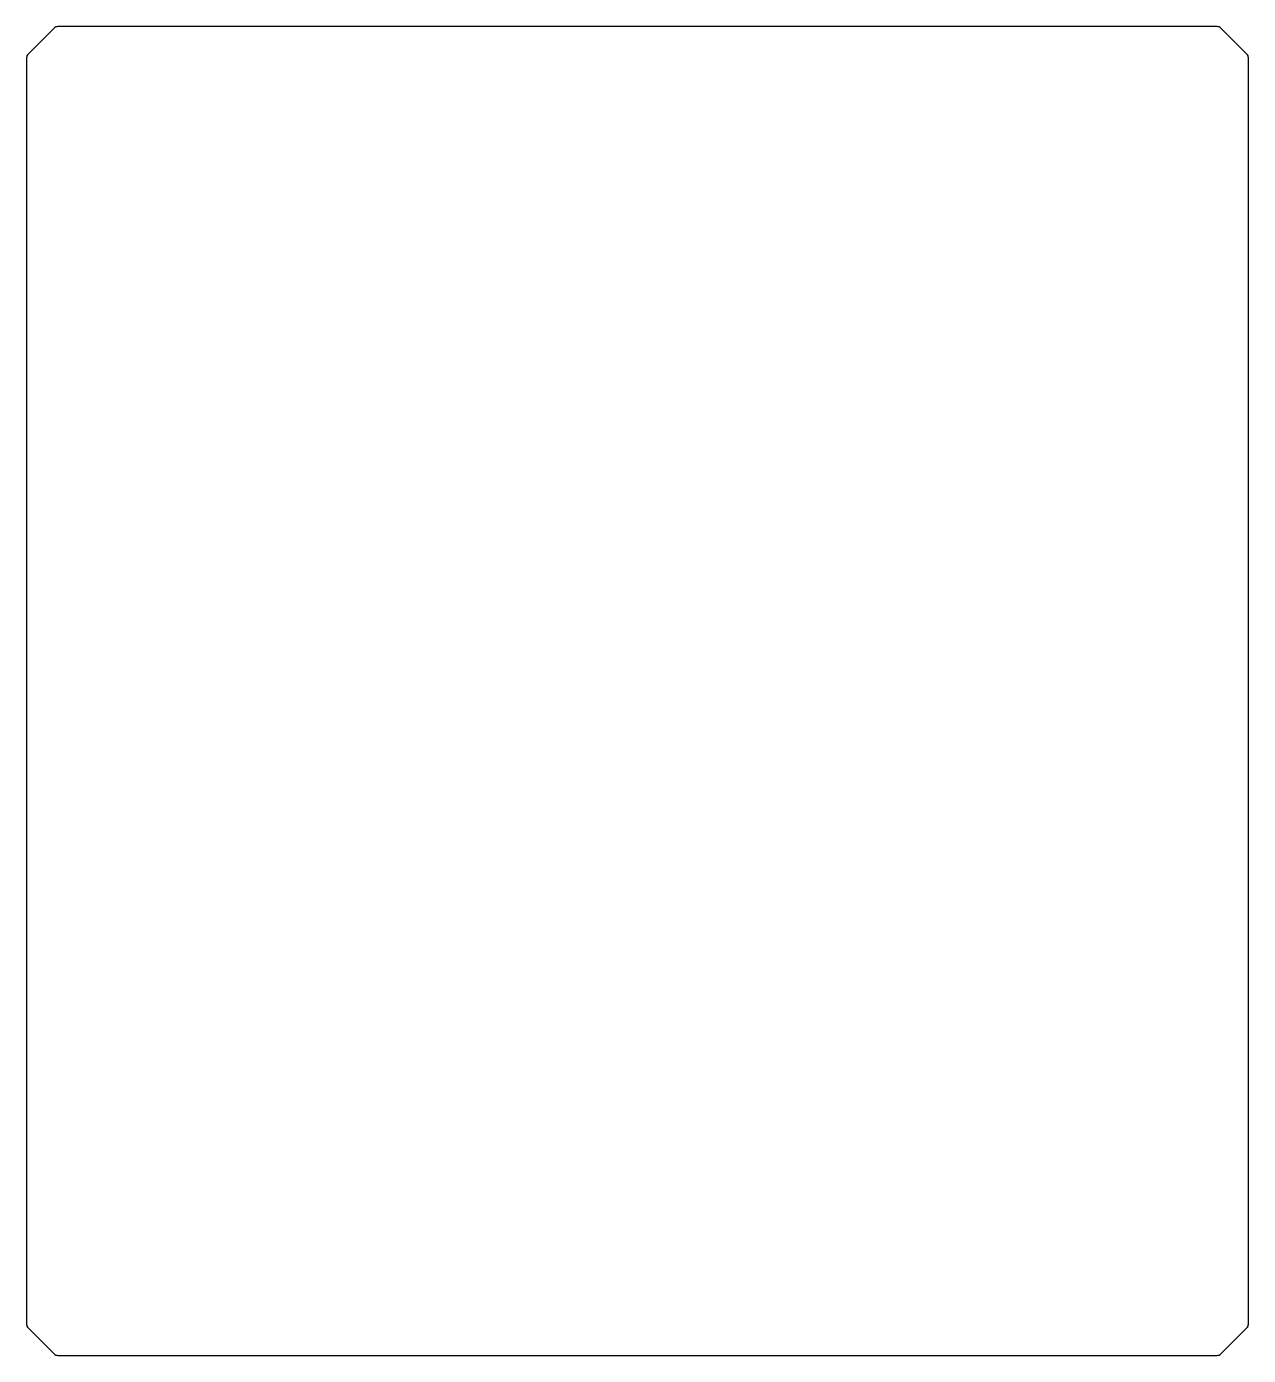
# Model space of a CAD drawing. Header units: millimetres. Extents: x -236 to -4, y 84 to 336.
import ezdxf

# ---------------------------------------------------------------- set-up
doc = ezdxf.new("R2010")
doc.units = ezdxf.units.MM
doc.layers.get('0').update_dxf_attribs({"linetype": 'CONTINUOUS'})

msp = doc.modelspace()

# ---------------------------------------------------------------- linework, layer by layer
msp.add_lwpolyline([(-235.71, 330.79, 0.198912), (-236, 330.09), (-236, 89.51, 0.198912), (-235.71, 88.81), (-230.79, 83.89, 0.198912), (-230.09, 83.6), (-9.91, 83.6, 0.198912), (-9.21, 83.89), (-4.29, 88.81, 0.198912), (-4, 89.51), (-4, 330.09, 0.198912), (-4.29, 330.79), (-9.21, 335.71, 0.198912), (-9.91, 336), (-230.09, 336, 0.198912), (-230.79, 335.71)], format="xyb", close=True)

doc.saveas('drawing.dxf')
